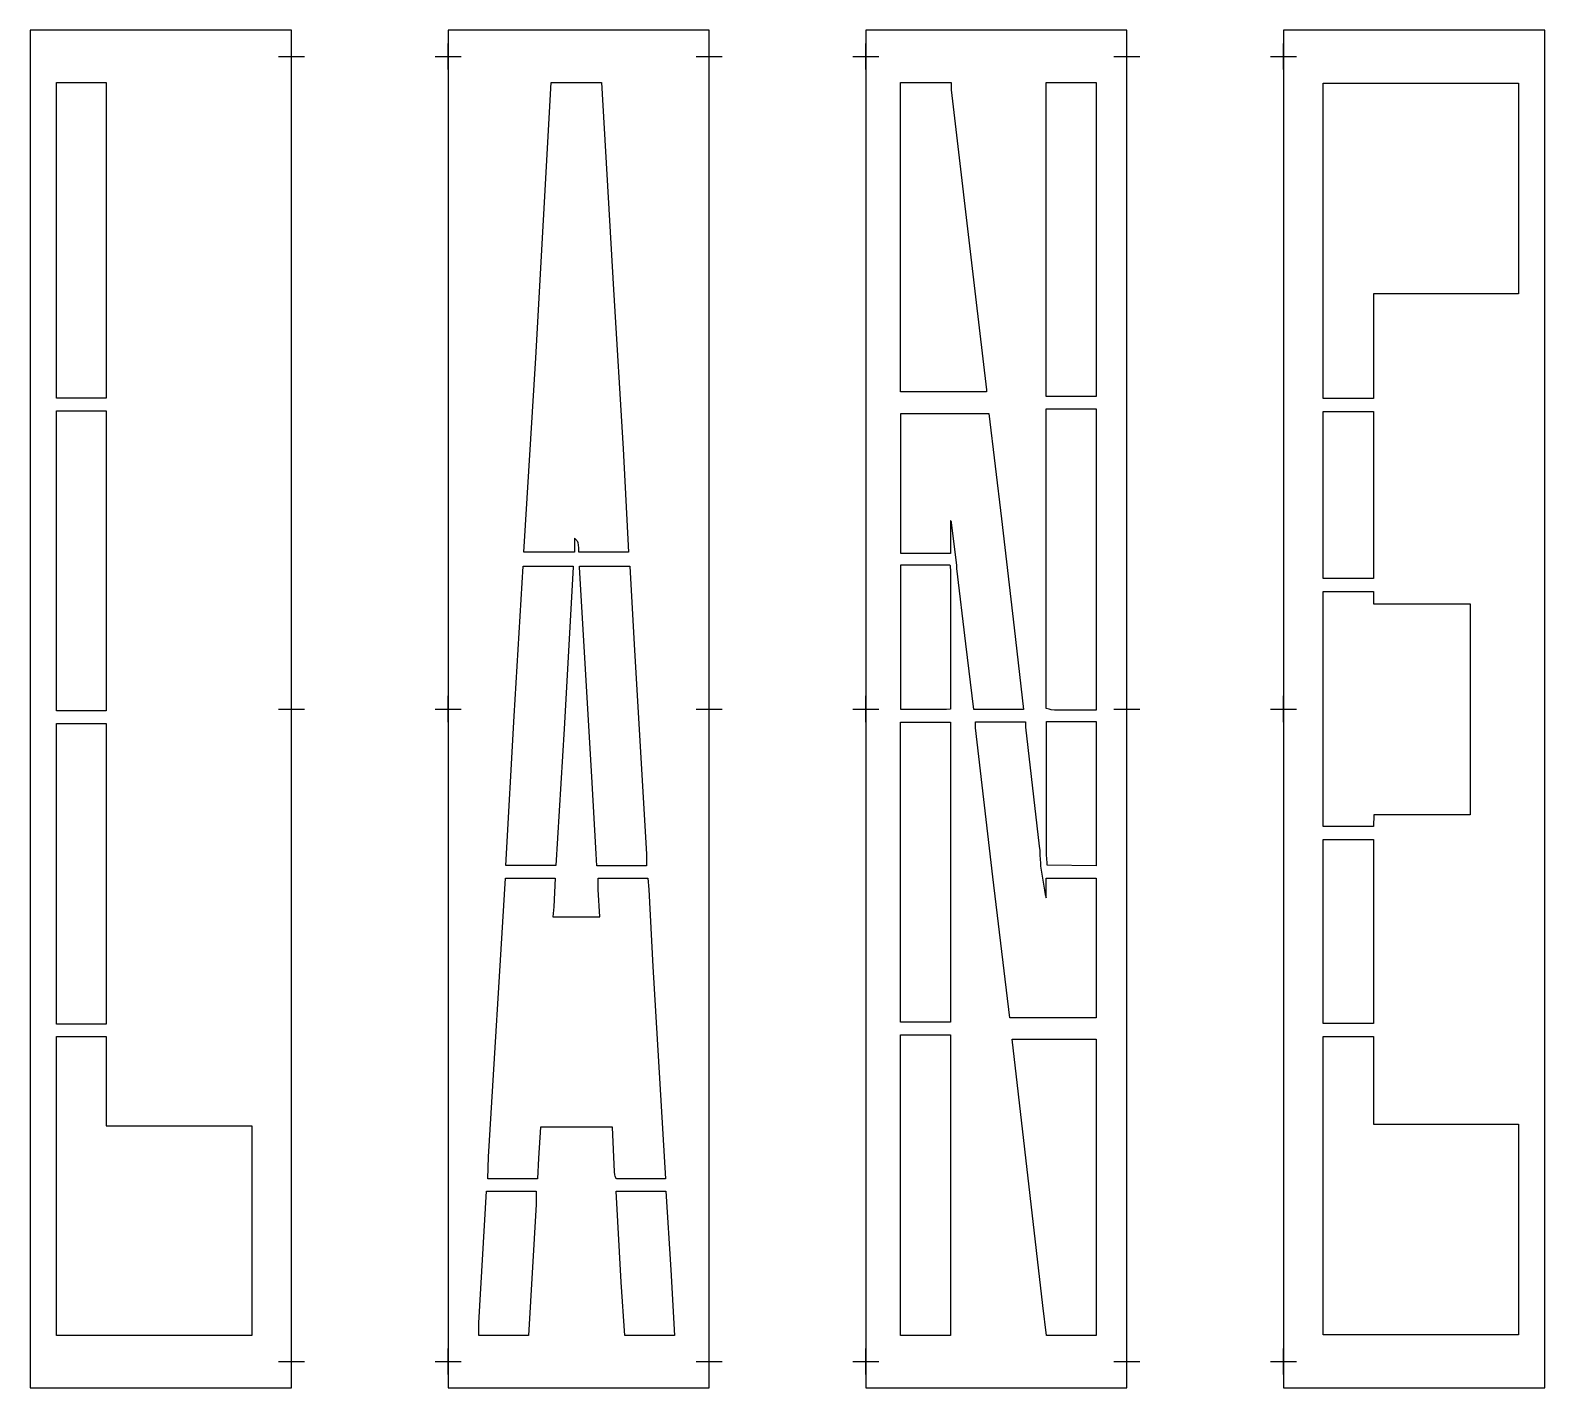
# Model space of a CAD drawing. Header units: inches. Extents: x 0 to 116, y 0 to 104.
import ezdxf

# ---------------------------------------------------------------- set-up
doc = ezdxf.new("R2010")
doc.units = ezdxf.units.IN
doc.header["$MEASUREMENT"] = 0
doc.layers.add('CUT', color=1, linetype='Continuous')
doc.layers.add('REG', color=5, linetype='Continuous')

msp = doc.modelspace()

# ---------------------------------------------------------------- linework, layer by layer
at = {"layer": 'CUT'}
for points in [[(0, 0), (20, 0), (20, 104), (0, 104)], [(32, 0), (52, 0), (52, 104), (32, 104)], [(64, 0), (84, 0), (84, 104), (64, 104)], [(96, 0), (116, 0), (116, 104), (96, 104)], [(5.82, 75.81), (2, 75.81), (2, 100), (5.82, 100)], [(42.01, 64.33), (41.99, 64.57), (41.96, 64.72), (41.93, 64.81), (41.9, 64.87), (41.87, 64.91), (41.82, 64.97), (41.68, 65.08), (41.68, 64.01), (37.81, 64.01), (38.72, 78.9), (39.9, 100), (43.75, 100), (44.67, 84.14), (45.4, 71.93), (45.83, 64.01), (42.01, 64.01)], [(70.53, 99.45), (72.39, 83.59), (73.24, 76.46), (73.24, 76.3), (66.66, 76.3), (66.66, 100), (70.53, 100)], [(81.64, 75.95), (77.82, 75.95), (77.82, 100), (81.64, 100)], [(102.89, 83.82), (102.89, 75.8), (99.03, 75.8), (99.03, 99.94), (114, 99.94), (114, 83.82)], [(2, 51.85), (2, 74.85), (5.82, 74.85), (5.82, 51.85)], [(75.37, 58.21), (76.07, 51.95), (72.27, 51.95), (71.66, 56.98), (70.98, 62.76), (70.98, 62.81), (70.97, 62.85), (70.97, 62.9), (70.97, 62.94), (70.97, 62.99), (70.96, 63.03), (70.57, 66.27), (70.55, 66.34), (70.54, 66.37), (70.53, 66.38), (70.52, 66.39), (70.51, 66.41), (70.48, 66.42), (70.48, 63.91), (66.67, 63.91), (66.67, 74.64), (73.43, 74.64), (74.39, 66.56)], [(81.64, 74.99), (81.64, 51.92), (78.46, 51.92), (78.2, 51.94), (78.04, 51.98), (77.82, 52.05), (77.82, 74.99)], [(102.89, 61.99), (99.02, 61.99), (99.02, 74.8), (102.89, 74.8)], [(40.89, 50.49), (40.25, 40), (36.42, 40), (37.07, 51.44), (37.76, 62.95), (41.57, 62.95), (41.57, 62.92), (41.57, 62.86)], [(46.25, 56.93), (47.21, 40.88), (47.21, 39.98), (43.4, 39.98), (43.34, 40.91), (43.02, 46.81), (42.08, 62.86), (42.08, 62.92), (42.08, 62.94), (45.92, 62.95)], [(66.67, 51.97), (66.67, 63.04), (70.44, 63.04), (70.46, 63), (70.46, 62.96), (70.47, 62.91), (70.47, 62.87), (70.47, 62.82), (70.47, 62.78), (70.48, 62.73), (70.48, 51.98), (70.19, 51.97)], [(102.89, 60.06), (110.28, 60.06), (110.28, 43.88), (102.91, 43.88), (102.89, 42.99), (99.02, 42.99), (99.02, 61.01), (102.89, 61.01)], [(77.88, 40.29), (77.86, 40.44), (77.86, 40.59), (77.85, 40.75), (77.85, 40.9), (77.83, 41.05), (77.83, 51.05), (81.64, 51.05), (81.64, 39.98), (77.89, 40.04), (77.88, 40.13)], [(2, 27.86), (2, 50.89), (5.82, 50.89), (5.82, 27.86)], [(66.66, 51), (70.2, 51), (70.21, 51), (70.48, 51), (70.48, 28.01), (66.66, 28.01)], [(77.37, 40.26), (77.37, 40.26), (77.38, 40.25), (77.38, 40.1), (77.39, 39.96), (77.68, 38.12), (77.74, 37.78), (77.82, 37.52), (77.82, 39.05), (81.64, 39.05), (81.64, 28.35), (75.03, 28.35), (73.73, 39.13), (72.4, 50.55), (72.4, 51.01), (76.22, 51.01), (76.22, 50.61), (77.28, 41.48), (77.32, 41.17), (77.32, 41.02), (77.34, 40.88), (77.34, 40.87), (77.34, 40.86), (77.34, 40.72), (77.36, 40.57), (77.36, 40.56), (77.36, 40.56), (77.36, 40.41)], [(99.02, 27.9), (99.02, 42.01), (102.89, 42.01), (102.89, 27.9)], [(44.82, 16.13), (44.8, 16.21), (44.78, 16.31), (44.76, 16.54), (44.59, 19.95), (39.08, 19.95), (38.92, 17.58), (38.86, 16), (35.05, 16), (35.1, 17.7), (36.39, 39.04), (40.2, 39.04), (40.09, 36.84), (40.03, 36.07), (43.63, 36.07), (43.5, 38.16), (43.5, 39.05), (47.31, 39.05), (47.37, 38.18), (47.69, 32.27), (48.65, 16), (45.19, 16), (45, 16), (44.94, 16.01), (44.92, 16.01), (44.91, 16.01), (44.91, 16.01), (44.89, 16.02), (44.88, 16.03), (44.87, 16.04), (44.86, 16.05), (44.85, 16.06), (44.84, 16.08)], [(16.97, 20.06), (16.97, 4), (2.01, 4), (2.01, 26.9), (5.82, 26.9), (5.82, 20.06)], [(66.66, 4), (66.66, 27.04), (70.48, 27.04), (70.48, 4)], [(77.84, 4), (77.56, 6.31), (75.21, 26.7), (81.64, 26.7), (81.64, 4)], [(113.99, 20.18), (113.99, 4.06), (99.03, 4.06), (99.03, 26.92), (102.89, 26.92), (102.89, 20.18)], [(38.76, 15.06), (38.76, 14.05), (38.17, 4.01), (34.36, 4.01), (34.36, 4.96), (34.95, 15.06)], [(49.07, 9.03), (49.35, 4), (45.53, 4), (45.25, 8.08), (44.88, 15.06), (48.69, 15.06)]]:
    msp.add_lwpolyline(points, close=True, dxfattribs=at)
at = {"layer": 'REG'}
for points in [[(20, 101), (20, 103)], [(32, 101), (32, 103)], [(52, 101), (52, 103)], [(64, 101), (64, 103)], [(84, 101), (84, 103)], [(96, 101), (96, 103)], [(19, 102), (21, 102)], [(31, 102), (33, 102)], [(51, 102), (53, 102)], [(63, 102), (65, 102)], [(83, 102), (85, 102)], [(95, 102), (97, 102)], [(20, 51), (20, 53)], [(32, 51), (32, 53)], [(52, 51), (52, 53)], [(64, 51), (64, 53)], [(84, 51), (84, 53)], [(96, 51), (96, 53)], [(19, 52), (21, 52)], [(31, 52), (33, 52)], [(51, 52), (53, 52)], [(63, 52), (65, 52)], [(83, 52), (85, 52)], [(95, 52), (97, 52)], [(20, 1), (20, 3)], [(32, 1), (32, 3)], [(52, 1), (52, 3)], [(64, 1), (64, 3)], [(84, 1), (84, 3)], [(96, 1), (96, 3)], [(19, 2), (21, 2)], [(31, 2), (33, 2)], [(51, 2), (53, 2)], [(63, 2), (65, 2)], [(83, 2), (85, 2)], [(95, 2), (97, 2)]]:
    msp.add_lwpolyline(points, dxfattribs=at)

doc.saveas('drawing.dxf')
